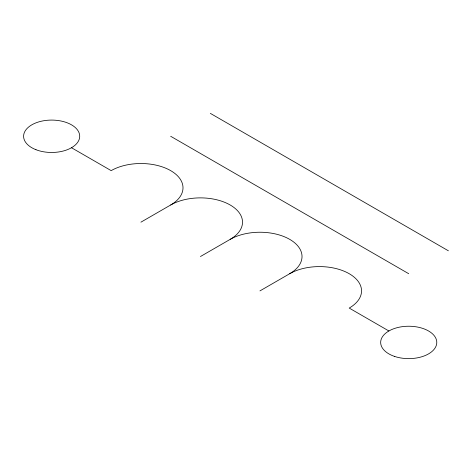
<?xml version="1.0" encoding="UTF-8"?>
<svg xmlns="http://www.w3.org/2000/svg" width="472" height="472" viewBox="0 0 472 472"><rect width="100%" height="100%" fill="white"/><g stroke="black" fill="none" stroke-linecap="round" stroke-linejoin="round"><path stroke-width="0.71" d="M140.921 222.176L170.675 204.995A42.079 24.296 0 0 1 230.188 204.995A42.079 24.296 0 0 1 230.188 239.357L200.435 256.532M259.948 290.894L289.702 273.713A42.079 24.296 0 0 1 349.215 273.713A42.079 24.296 0 0 1 349.215 308.074L388.887 330.978M210.353 113.374L448.4 250.809M170.675 136.278L408.722 273.713M71.49 147.73L111.168 170.634A42.079 24.296 0 0 1 170.675 170.634A42.079 24.296 0 0 1 170.675 204.995M230.188 239.357A42.079 24.296 0 0 1 289.702 239.357A42.079 24.296 0 0 1 289.702 273.713M394.698 356.46A28.054 16.195 0 0 0 436.777 342.43A28.054 16.195 0 0 0 394.698 328.406A28.054 16.195 0 0 0 394.698 356.46M35.931 149.689A28.054 16.195 0 0 0 79.638 137.435A28.054 16.195 0 0 0 39.394 121.711A28.054 16.195 0 0 0 35.931 149.689"/></g></svg>
